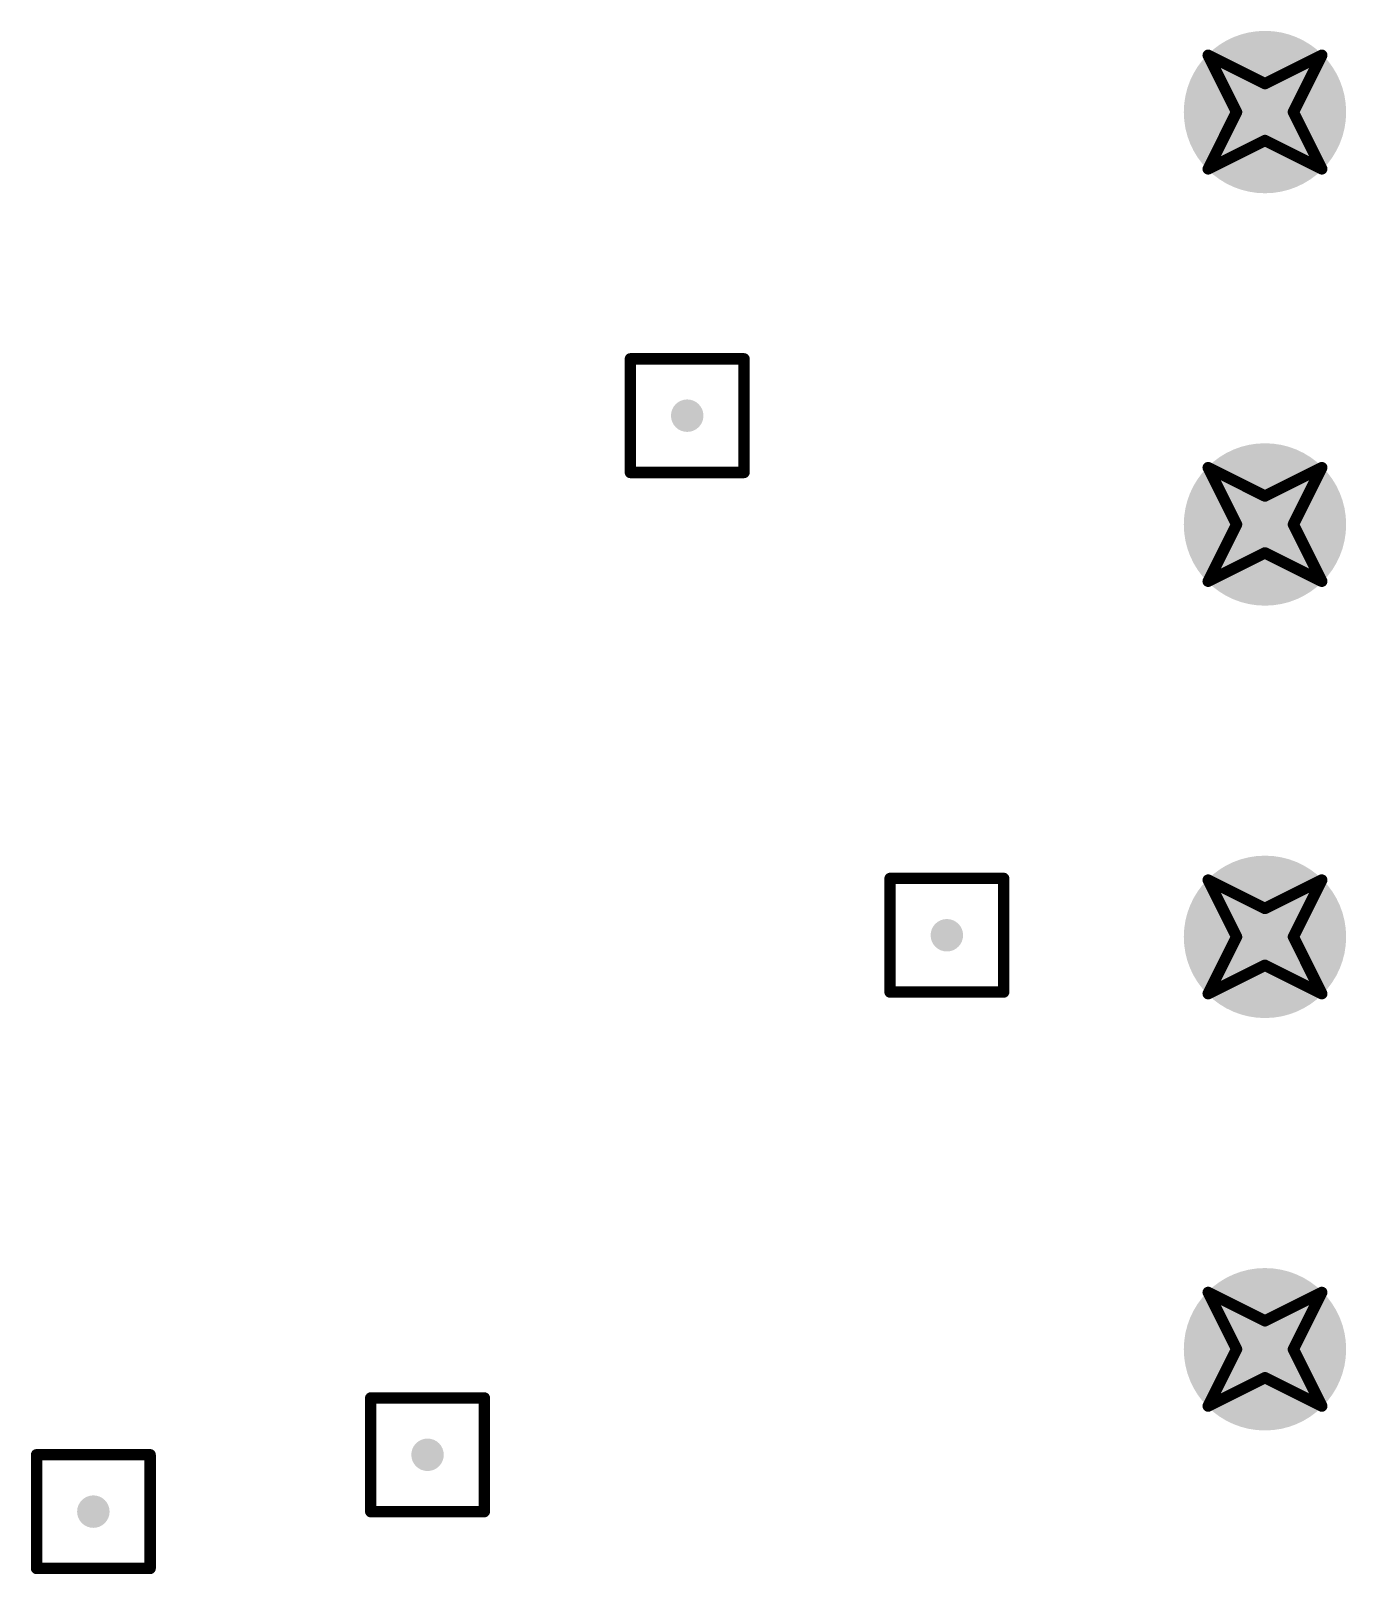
# Model space of a CAD drawing. Header units: inches. Extents: x 0 to 17, y 0 to 4.
# Drawn here: x 3.2975 to 3.6165, y 1.0656 to 1.4398 of the extents above; entities that cross this region are included whole.
import ezdxf

# ---------------------------------------------------------------- set-up
doc = ezdxf.new("R2010")
doc.units = ezdxf.units.IN
doc.header["$MEASUREMENT"] = 0
for name, color, linetype in [('Drill Drawing', 1, 'Continuous'), ('Pad Holes', 156, 'Continuous'), ('Via Holes', 16, 'Continuous')]:
    doc.layers.add(name, color=color, linetype=linetype)

# ---------------------------------------------------------------- blocks, each defined once
blk = doc.blocks.new('DIN41612_48_3_____________________133')
at = {"layer": 'Pad Holes'}
h = blk.add_hatch(color=7, dxfattribs=at)
edge = h.paths.add_edge_path()
edge.add_arc((-0.75, 0.41496), 0.01969, 0, 360)
h = blk.add_hatch(color=7, dxfattribs=at)
edge = h.paths.add_edge_path()
edge.add_arc((-0.65, 0.41496), 0.01969, 0, 360)
h = blk.add_hatch(color=7, dxfattribs=at)
edge = h.paths.add_edge_path()
edge.add_arc((-0.55, 0.41496), 0.01969, 0, 360)
h = blk.add_hatch(color=7, dxfattribs=at)
edge = h.paths.add_edge_path()
edge.add_arc((-0.45, 0.41496), 0.01969, 0, 360)

msp = doc.modelspace()

# ---------------------------------------------------------------- hatches: boundary and pattern name
at = {"layer": 'Via Holes'}
h = msp.add_hatch(color=7, dxfattribs=at)
edge = h.paths.add_edge_path()
edge.add_arc((3.45669, 1.34646), 0.00394, 0, 360)
h = msp.add_hatch(color=7, dxfattribs=at)
edge = h.paths.add_edge_path()
edge.add_arc((3.51968, 1.22047), 0.00394, 0, 360)
h = msp.add_hatch(color=7, dxfattribs=at)
edge = h.paths.add_edge_path()
edge.add_arc((3.3937, 1.09449), 0.00394, 0, 360)
h = msp.add_hatch(color=7, dxfattribs=at)
edge = h.paths.add_edge_path()
edge.add_arc((3.31263, 1.08071), 0.00394, 0, 360)

# ---------------------------------------------------------------- linework, layer by layer
at = {"layer": 'Drill Drawing'}
for points in [[(3.58307, 1.43386, 0.00276, 0.00276, 0), (3.59685, 1.42697, 0.00276, 0.00276, 0)], [(3.58307, 1.43386, 0.00276, 0.00276, 0), (3.58996, 1.42008, 0.00276, 0.00276, 0)], [(3.59685, 1.42697, 0.00276, 0.00276, 0), (3.61063, 1.43386, 0.00276, 0.00276, 0)], [(3.60374, 1.42008, 0.00276, 0.00276, 0), (3.61063, 1.43386, 0.00276, 0.00276, 0)], [(3.58307, 1.4063, 0.00276, 0.00276, 0), (3.58996, 1.42008, 0.00276, 0.00276, 0)], [(3.60374, 1.42008, 0.00276, 0.00276, 0), (3.61063, 1.4063, 0.00276, 0.00276, 0)], [(3.58307, 1.4063, 0.00276, 0.00276, 0), (3.59685, 1.41319, 0.00276, 0.00276, 0)], [(3.59685, 1.41319, 0.00276, 0.00276, 0), (3.61063, 1.4063, 0.00276, 0.00276, 0)], [(3.44291, 1.36024, 0.00276, 0.00276, 0), (3.47047, 1.36024, 0.00276, 0.00276, 0)], [(3.44291, 1.33268, 0.00276, 0.00276, 0), (3.44291, 1.36024, 0.00276, 0.00276, 0)], [(3.47047, 1.33268, 0.00276, 0.00276, 0), (3.47047, 1.36024, 0.00276, 0.00276, 0)], [(3.44291, 1.33268, 0.00276, 0.00276, 0), (3.47047, 1.33268, 0.00276, 0.00276, 0)], [(3.58307, 1.33386, 0.00276, 0.00276, 0), (3.59685, 1.32697, 0.00276, 0.00276, 0)], [(3.58307, 1.33386, 0.00276, 0.00276, 0), (3.58996, 1.32008, 0.00276, 0.00276, 0)], [(3.59685, 1.32697, 0.00276, 0.00276, 0), (3.61063, 1.33386, 0.00276, 0.00276, 0)], [(3.60374, 1.32008, 0.00276, 0.00276, 0), (3.61063, 1.33386, 0.00276, 0.00276, 0)], [(3.58307, 1.3063, 0.00276, 0.00276, 0), (3.58996, 1.32008, 0.00276, 0.00276, 0)], [(3.60374, 1.32008, 0.00276, 0.00276, 0), (3.61063, 1.3063, 0.00276, 0.00276, 0)], [(3.58307, 1.3063, 0.00276, 0.00276, 0), (3.59685, 1.31319, 0.00276, 0.00276, 0)], [(3.59685, 1.31319, 0.00276, 0.00276, 0), (3.61063, 1.3063, 0.00276, 0.00276, 0)], [(3.5059, 1.23425, 0.00276, 0.00276, 0), (3.53346, 1.23425, 0.00276, 0.00276, 0)], [(3.5059, 1.20669, 0.00276, 0.00276, 0), (3.5059, 1.23425, 0.00276, 0.00276, 0)], [(3.53346, 1.20669, 0.00276, 0.00276, 0), (3.53346, 1.23425, 0.00276, 0.00276, 0)], [(3.58307, 1.23386, 0.00276, 0.00276, 0), (3.59685, 1.22697, 0.00276, 0.00276, 0)], [(3.58307, 1.23386, 0.00276, 0.00276, 0), (3.58996, 1.22008, 0.00276, 0.00276, 0)], [(3.59685, 1.22697, 0.00276, 0.00276, 0), (3.61063, 1.23386, 0.00276, 0.00276, 0)], [(3.60374, 1.22008, 0.00276, 0.00276, 0), (3.61063, 1.23386, 0.00276, 0.00276, 0)], [(3.58307, 1.2063, 0.00276, 0.00276, 0), (3.58996, 1.22008, 0.00276, 0.00276, 0)], [(3.60374, 1.22008, 0.00276, 0.00276, 0), (3.61063, 1.2063, 0.00276, 0.00276, 0)], [(3.58307, 1.2063, 0.00276, 0.00276, 0), (3.59685, 1.21319, 0.00276, 0.00276, 0)], [(3.59685, 1.21319, 0.00276, 0.00276, 0), (3.61063, 1.2063, 0.00276, 0.00276, 0)], [(3.5059, 1.20669, 0.00276, 0.00276, 0), (3.53346, 1.20669, 0.00276, 0.00276, 0)], [(3.58307, 1.13386, 0.00276, 0.00276, 0), (3.59685, 1.12697, 0.00276, 0.00276, 0)], [(3.58307, 1.13386, 0.00276, 0.00276, 0), (3.58996, 1.12008, 0.00276, 0.00276, 0)], [(3.59685, 1.12697, 0.00276, 0.00276, 0), (3.61063, 1.13386, 0.00276, 0.00276, 0)], [(3.60374, 1.12008, 0.00276, 0.00276, 0), (3.61063, 1.13386, 0.00276, 0.00276, 0)], [(3.58307, 1.1063, 0.00276, 0.00276, 0), (3.58996, 1.12008, 0.00276, 0.00276, 0)], [(3.60374, 1.12008, 0.00276, 0.00276, 0), (3.61063, 1.1063, 0.00276, 0.00276, 0)], [(3.58307, 1.1063, 0.00276, 0.00276, 0), (3.59685, 1.11319, 0.00276, 0.00276, 0)], [(3.59685, 1.11319, 0.00276, 0.00276, 0), (3.61063, 1.1063, 0.00276, 0.00276, 0)], [(3.37992, 1.10827, 0.00276, 0.00276, 0), (3.40748, 1.10827, 0.00276, 0.00276, 0)], [(3.37992, 1.08071, 0.00276, 0.00276, 0), (3.37992, 1.10827, 0.00276, 0.00276, 0)], [(3.40748, 1.08071, 0.00276, 0.00276, 0), (3.40748, 1.10827, 0.00276, 0.00276, 0)], [(3.29885, 1.09449, 0.00276, 0.00276, 0), (3.32641, 1.09449, 0.00276, 0.00276, 0)], [(3.29885, 1.06693, 0.00276, 0.00276, 0), (3.29885, 1.09449, 0.00276, 0.00276, 0)], [(3.32641, 1.06693, 0.00276, 0.00276, 0), (3.32641, 1.09449, 0.00276, 0.00276, 0)], [(3.37992, 1.08071, 0.00276, 0.00276, 0), (3.40748, 1.08071, 0.00276, 0.00276, 0)], [(3.29885, 1.06693, 0.00276, 0.00276, 0), (3.32641, 1.06693, 0.00276, 0.00276, 0)]]:
    msp.add_lwpolyline(points, format="xyseb", dxfattribs=at)
for points in [[(3.58238, 1.43386, 0.00138, 0.00138, 1), (3.58376, 1.43386, 0.00138, 0.00138, 1)], [(3.58238, 1.43386, 0.00138, 0.00138, 1), (3.58376, 1.43386, 0.00138, 0.00138, 1)], [(3.60994, 1.43386, 0.00138, 0.00138, 1), (3.61132, 1.43386, 0.00138, 0.00138, 1)], [(3.60994, 1.43386, 0.00138, 0.00138, 1), (3.61132, 1.43386, 0.00138, 0.00138, 1)], [(3.59616, 1.42697, 0.00138, 0.00138, 1), (3.59754, 1.42697, 0.00138, 0.00138, 1)], [(3.59616, 1.42697, 0.00138, 0.00138, 1), (3.59754, 1.42697, 0.00138, 0.00138, 1)], [(3.58927, 1.42008, 0.00138, 0.00138, 1), (3.59065, 1.42008, 0.00138, 0.00138, 1)], [(3.58927, 1.42008, 0.00138, 0.00138, 1), (3.59065, 1.42008, 0.00138, 0.00138, 1)], [(3.60305, 1.42008, 0.00138, 0.00138, 1), (3.60443, 1.42008, 0.00138, 0.00138, 1)], [(3.60305, 1.42008, 0.00138, 0.00138, 1), (3.60443, 1.42008, 0.00138, 0.00138, 1)], [(3.59616, 1.41319, 0.00138, 0.00138, 1), (3.59754, 1.41319, 0.00138, 0.00138, 1)], [(3.59616, 1.41319, 0.00138, 0.00138, 1), (3.59754, 1.41319, 0.00138, 0.00138, 1)], [(3.58238, 1.4063, 0.00138, 0.00138, 1), (3.58376, 1.4063, 0.00138, 0.00138, 1)], [(3.58238, 1.4063, 0.00138, 0.00138, 1), (3.58376, 1.4063, 0.00138, 0.00138, 1)], [(3.60994, 1.4063, 0.00138, 0.00138, 1), (3.61132, 1.4063, 0.00138, 0.00138, 1)], [(3.60994, 1.4063, 0.00138, 0.00138, 1), (3.61132, 1.4063, 0.00138, 0.00138, 1)], [(3.44222, 1.36024, 0.00138, 0.00138, 1), (3.4436, 1.36024, 0.00138, 0.00138, 1)], [(3.44222, 1.36024, 0.00138, 0.00138, 1), (3.4436, 1.36024, 0.00138, 0.00138, 1)], [(3.46978, 1.36024, 0.00138, 0.00138, 1), (3.47116, 1.36024, 0.00138, 0.00138, 1)], [(3.46978, 1.36024, 0.00138, 0.00138, 1), (3.47116, 1.36024, 0.00138, 0.00138, 1)], [(3.44222, 1.33268, 0.00138, 0.00138, 1), (3.4436, 1.33268, 0.00138, 0.00138, 1)], [(3.44222, 1.33268, 0.00138, 0.00138, 1), (3.4436, 1.33268, 0.00138, 0.00138, 1)], [(3.46978, 1.33268, 0.00138, 0.00138, 1), (3.47116, 1.33268, 0.00138, 0.00138, 1)], [(3.46978, 1.33268, 0.00138, 0.00138, 1), (3.47116, 1.33268, 0.00138, 0.00138, 1)], [(3.58238, 1.33386, 0.00138, 0.00138, 1), (3.58376, 1.33386, 0.00138, 0.00138, 1)], [(3.58238, 1.33386, 0.00138, 0.00138, 1), (3.58376, 1.33386, 0.00138, 0.00138, 1)], [(3.60994, 1.33386, 0.00138, 0.00138, 1), (3.61132, 1.33386, 0.00138, 0.00138, 1)], [(3.60994, 1.33386, 0.00138, 0.00138, 1), (3.61132, 1.33386, 0.00138, 0.00138, 1)], [(3.59616, 1.32697, 0.00138, 0.00138, 1), (3.59754, 1.32697, 0.00138, 0.00138, 1)], [(3.59616, 1.32697, 0.00138, 0.00138, 1), (3.59754, 1.32697, 0.00138, 0.00138, 1)], [(3.58927, 1.32008, 0.00138, 0.00138, 1), (3.59065, 1.32008, 0.00138, 0.00138, 1)], [(3.58927, 1.32008, 0.00138, 0.00138, 1), (3.59065, 1.32008, 0.00138, 0.00138, 1)], [(3.60305, 1.32008, 0.00138, 0.00138, 1), (3.60443, 1.32008, 0.00138, 0.00138, 1)], [(3.60305, 1.32008, 0.00138, 0.00138, 1), (3.60443, 1.32008, 0.00138, 0.00138, 1)], [(3.59616, 1.31319, 0.00138, 0.00138, 1), (3.59754, 1.31319, 0.00138, 0.00138, 1)], [(3.59616, 1.31319, 0.00138, 0.00138, 1), (3.59754, 1.31319, 0.00138, 0.00138, 1)], [(3.58238, 1.3063, 0.00138, 0.00138, 1), (3.58376, 1.3063, 0.00138, 0.00138, 1)], [(3.58238, 1.3063, 0.00138, 0.00138, 1), (3.58376, 1.3063, 0.00138, 0.00138, 1)], [(3.60994, 1.3063, 0.00138, 0.00138, 1), (3.61132, 1.3063, 0.00138, 0.00138, 1)], [(3.60994, 1.3063, 0.00138, 0.00138, 1), (3.61132, 1.3063, 0.00138, 0.00138, 1)], [(3.50521, 1.23425, 0.00138, 0.00138, 1), (3.50659, 1.23425, 0.00138, 0.00138, 1)], [(3.50521, 1.23425, 0.00138, 0.00138, 1), (3.50659, 1.23425, 0.00138, 0.00138, 1)], [(3.53277, 1.23425, 0.00138, 0.00138, 1), (3.53415, 1.23425, 0.00138, 0.00138, 1)], [(3.53277, 1.23425, 0.00138, 0.00138, 1), (3.53415, 1.23425, 0.00138, 0.00138, 1)], [(3.58238, 1.23386, 0.00138, 0.00138, 1), (3.58376, 1.23386, 0.00138, 0.00138, 1)], [(3.58238, 1.23386, 0.00138, 0.00138, 1), (3.58376, 1.23386, 0.00138, 0.00138, 1)], [(3.60994, 1.23386, 0.00138, 0.00138, 1), (3.61132, 1.23386, 0.00138, 0.00138, 1)], [(3.60994, 1.23386, 0.00138, 0.00138, 1), (3.61132, 1.23386, 0.00138, 0.00138, 1)], [(3.59616, 1.22697, 0.00138, 0.00138, 1), (3.59754, 1.22697, 0.00138, 0.00138, 1)], [(3.59616, 1.22697, 0.00138, 0.00138, 1), (3.59754, 1.22697, 0.00138, 0.00138, 1)], [(3.58927, 1.22008, 0.00138, 0.00138, 1), (3.59065, 1.22008, 0.00138, 0.00138, 1)], [(3.58927, 1.22008, 0.00138, 0.00138, 1), (3.59065, 1.22008, 0.00138, 0.00138, 1)], [(3.60305, 1.22008, 0.00138, 0.00138, 1), (3.60443, 1.22008, 0.00138, 0.00138, 1)], [(3.60305, 1.22008, 0.00138, 0.00138, 1), (3.60443, 1.22008, 0.00138, 0.00138, 1)], [(3.59616, 1.21319, 0.00138, 0.00138, 1), (3.59754, 1.21319, 0.00138, 0.00138, 1)], [(3.59616, 1.21319, 0.00138, 0.00138, 1), (3.59754, 1.21319, 0.00138, 0.00138, 1)], [(3.50521, 1.20669, 0.00138, 0.00138, 1), (3.50659, 1.20669, 0.00138, 0.00138, 1)], [(3.50521, 1.20669, 0.00138, 0.00138, 1), (3.50659, 1.20669, 0.00138, 0.00138, 1)], [(3.53277, 1.20669, 0.00138, 0.00138, 1), (3.53415, 1.20669, 0.00138, 0.00138, 1)], [(3.53277, 1.20669, 0.00138, 0.00138, 1), (3.53415, 1.20669, 0.00138, 0.00138, 1)], [(3.58238, 1.2063, 0.00138, 0.00138, 1), (3.58376, 1.2063, 0.00138, 0.00138, 1)], [(3.58238, 1.2063, 0.00138, 0.00138, 1), (3.58376, 1.2063, 0.00138, 0.00138, 1)], [(3.60994, 1.2063, 0.00138, 0.00138, 1), (3.61132, 1.2063, 0.00138, 0.00138, 1)], [(3.60994, 1.2063, 0.00138, 0.00138, 1), (3.61132, 1.2063, 0.00138, 0.00138, 1)], [(3.58238, 1.13386, 0.00138, 0.00138, 1), (3.58376, 1.13386, 0.00138, 0.00138, 1)], [(3.58238, 1.13386, 0.00138, 0.00138, 1), (3.58376, 1.13386, 0.00138, 0.00138, 1)], [(3.60994, 1.13386, 0.00138, 0.00138, 1), (3.61132, 1.13386, 0.00138, 0.00138, 1)], [(3.60994, 1.13386, 0.00138, 0.00138, 1), (3.61132, 1.13386, 0.00138, 0.00138, 1)], [(3.59616, 1.12697, 0.00138, 0.00138, 1), (3.59754, 1.12697, 0.00138, 0.00138, 1)], [(3.59616, 1.12697, 0.00138, 0.00138, 1), (3.59754, 1.12697, 0.00138, 0.00138, 1)], [(3.58927, 1.12008, 0.00138, 0.00138, 1), (3.59065, 1.12008, 0.00138, 0.00138, 1)], [(3.58927, 1.12008, 0.00138, 0.00138, 1), (3.59065, 1.12008, 0.00138, 0.00138, 1)], [(3.60305, 1.12008, 0.00138, 0.00138, 1), (3.60443, 1.12008, 0.00138, 0.00138, 1)], [(3.60305, 1.12008, 0.00138, 0.00138, 1), (3.60443, 1.12008, 0.00138, 0.00138, 1)], [(3.59616, 1.11319, 0.00138, 0.00138, 1), (3.59754, 1.11319, 0.00138, 0.00138, 1)], [(3.59616, 1.11319, 0.00138, 0.00138, 1), (3.59754, 1.11319, 0.00138, 0.00138, 1)], [(3.37923, 1.10827, 0.00138, 0.00138, 1), (3.38061, 1.10827, 0.00138, 0.00138, 1)], [(3.37923, 1.10827, 0.00138, 0.00138, 1), (3.38061, 1.10827, 0.00138, 0.00138, 1)], [(3.40679, 1.10827, 0.00138, 0.00138, 1), (3.40817, 1.10827, 0.00138, 0.00138, 1)], [(3.40679, 1.10827, 0.00138, 0.00138, 1), (3.40817, 1.10827, 0.00138, 0.00138, 1)], [(3.58238, 1.1063, 0.00138, 0.00138, 1), (3.58376, 1.1063, 0.00138, 0.00138, 1)], [(3.58238, 1.1063, 0.00138, 0.00138, 1), (3.58376, 1.1063, 0.00138, 0.00138, 1)], [(3.60994, 1.1063, 0.00138, 0.00138, 1), (3.61132, 1.1063, 0.00138, 0.00138, 1)], [(3.60994, 1.1063, 0.00138, 0.00138, 1), (3.61132, 1.1063, 0.00138, 0.00138, 1)], [(3.29816, 1.09449, 0.00138, 0.00138, 1), (3.29954, 1.09449, 0.00138, 0.00138, 1)], [(3.29816, 1.09449, 0.00138, 0.00138, 1), (3.29954, 1.09449, 0.00138, 0.00138, 1)], [(3.32572, 1.09449, 0.00138, 0.00138, 1), (3.3271, 1.09449, 0.00138, 0.00138, 1)], [(3.32572, 1.09449, 0.00138, 0.00138, 1), (3.3271, 1.09449, 0.00138, 0.00138, 1)], [(3.37923, 1.08071, 0.00138, 0.00138, 1), (3.38061, 1.08071, 0.00138, 0.00138, 1)], [(3.37923, 1.08071, 0.00138, 0.00138, 1), (3.38061, 1.08071, 0.00138, 0.00138, 1)], [(3.40679, 1.08071, 0.00138, 0.00138, 1), (3.40817, 1.08071, 0.00138, 0.00138, 1)], [(3.40679, 1.08071, 0.00138, 0.00138, 1), (3.40817, 1.08071, 0.00138, 0.00138, 1)], [(3.29816, 1.06693, 0.00138, 0.00138, 1), (3.29954, 1.06693, 0.00138, 0.00138, 1)], [(3.29816, 1.06693, 0.00138, 0.00138, 1), (3.29954, 1.06693, 0.00138, 0.00138, 1)], [(3.32572, 1.06693, 0.00138, 0.00138, 1), (3.3271, 1.06693, 0.00138, 0.00138, 1)], [(3.32572, 1.06693, 0.00138, 0.00138, 1), (3.3271, 1.06693, 0.00138, 0.00138, 1)]]:
    msp.add_lwpolyline(points, format="xyseb", close=True, dxfattribs=at)

# ---------------------------------------------------------------- block references
at = {"rotation": 90}
msp.add_blockref('DIN41612_48_3_____________________133', (4.01181, 1.87008), dxfattribs=at)

doc.saveas('drawing.dxf')
